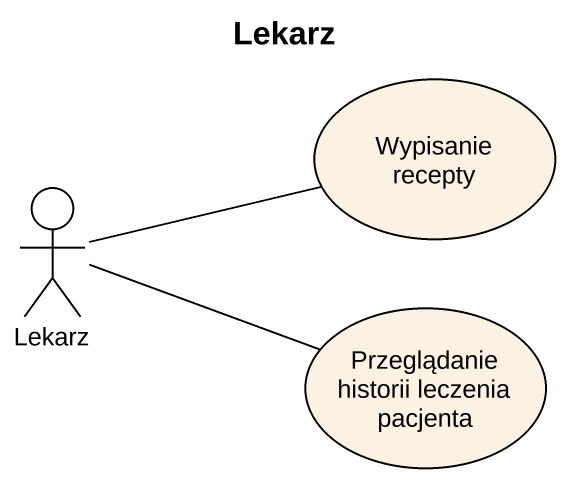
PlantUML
@startuml
title Lekarz
usecase "Wypisanie recepty" as Wypisanie_recepty
actor Lekarz
usecase "Przeglądanie historii leczenia pacjenta" as Przeglądanie_historii
Lekarz -right- Wypisanie_recepty
Lekarz -right- Przeglądanie_historii
@enduml
